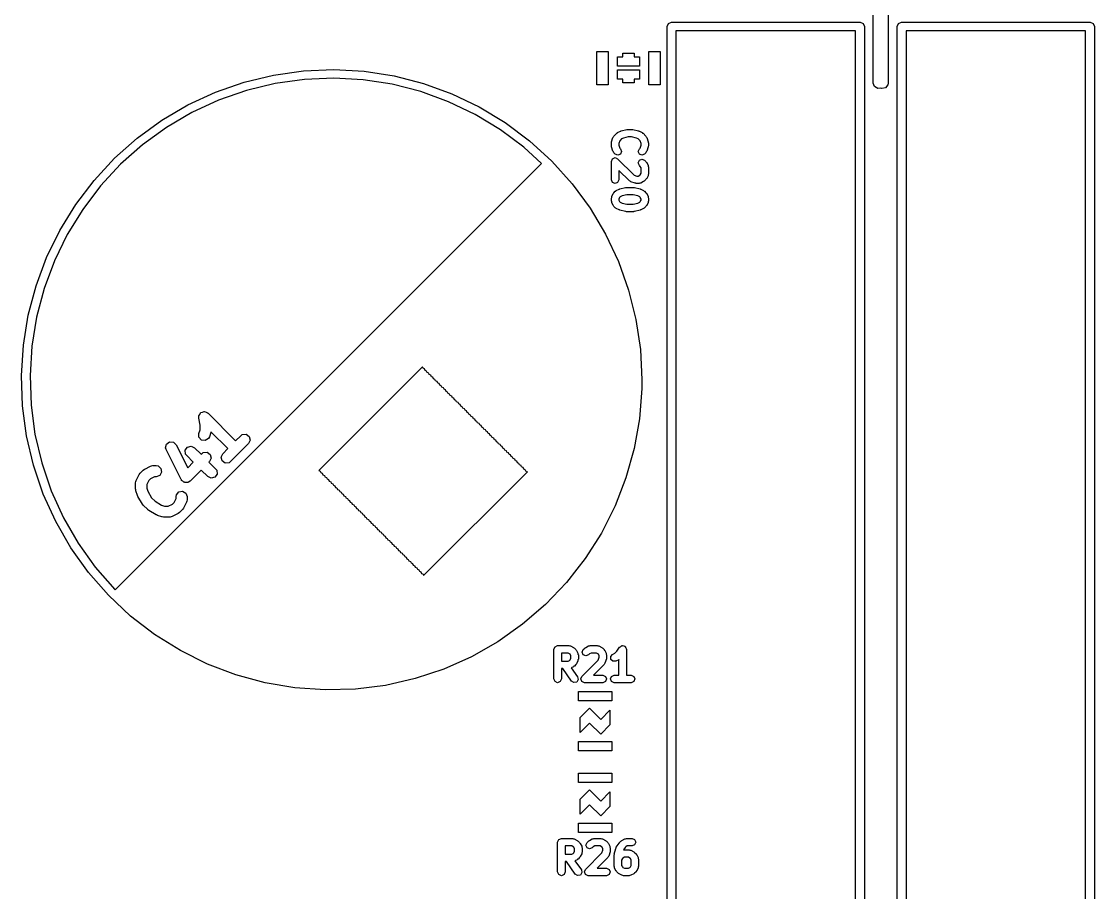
# Model space of a CAD drawing. Extents: x 99.7 to 144.3, y -109.9 to -50.
# Drawn here: x 110.42 to 124.88, y -82.81 to -71.07 of the extents above; entities that cross this region are included whole.
import ezdxf

# ---------------------------------------------------------------- set-up
doc = ezdxf.new("R2010")
doc.units = 0
doc.layers.add('BLACK', color=7, linetype='CONTINUOUS')

msp = doc.modelspace()

# ---------------------------------------------------------------- linework, layer by layer
at = {"layer": 'BLACK', "linetype": 'CONTINUOUS'}
for p, q in [((121.899, -71.902), (121.899, -70.961)), ((122.101, -70.961), (122.101, -71.902)), ((119.12, -71.14), (119.138, -71.0976)), ((119.12, -91.46), (119.12, -71.14)), ((119.138, -71.0976), (119.18, -71.08)), ((119.18, -71.08), (121.72, -71.08)), ((121.72, -71.08), (121.762, -71.0976)), ((121.762, -71.0976), (121.78, -71.14)), ((121.78, -71.14), (121.78, -91.46)), ((122.22, -71.14), (122.238, -71.0976)), ((122.22, -91.46), (122.22, -71.14)), ((122.238, -71.0976), (122.28, -71.08)), ((122.28, -71.08), (124.82, -71.08)), ((124.82, -71.08), (124.862, -71.0976)), ((124.862, -71.0976), (124.88, -71.14)), ((124.88, -71.14), (124.88, -91.46)), ((119.24, -71.2), (119.24, -91.4)), ((121.66, -71.2), (119.24, -71.2)), ((121.66, -91.4), (121.66, -71.2)), ((122.34, -71.2), (122.34, -91.4)), ((124.76, -71.2), (122.34, -71.2)), ((124.76, -91.4), (124.76, -71.2)), ((118.175, -71.925), (118.175, -71.475)), ((118.175, -71.475), (118.325, -71.475)), ((118.325, -71.475), (118.325, -71.925)), ((118.45, -71.675), (118.45, -71.55)), ((118.45, -71.55), (118.525, -71.55)), ((118.525, -71.55), (118.525, -71.5)), ((118.525, -71.5), (118.675, -71.5)), ((118.675, -71.5), (118.675, -71.55)), ((118.675, -71.55), (118.75, -71.55)), ((118.75, -71.55), (118.75, -71.675)), ((118.875, -71.925), (118.875, -71.475)), ((118.875, -71.475), (119.025, -71.475)), ((119.025, -71.475), (119.025, -71.925)), ((114.221, -71.7372), (114.629, -71.7201)), ((114.629, -71.7201), (115.037, -71.7429)), ((118.75, -71.675), (118.45, -71.675)), ((113.42, -71.8901), (113.817, -71.794)), ((113.817, -71.794), (114.221, -71.7372)), ((114.232, -71.8518), (113.838, -71.9071)), ((114.628, -71.8352), (114.232, -71.8518)), ((115.025, -71.8574), (114.628, -71.8352)), ((115.417, -71.9181), (115.025, -71.8574)), ((115.037, -71.7429), (115.441, -71.8054)), ((115.441, -71.8054), (115.836, -71.9069)), ((118.45, -71.85), (118.45, -71.725)), ((118.45, -71.725), (118.75, -71.725)), ((118.525, -71.85), (118.45, -71.85)), ((118.525, -71.9), (118.525, -71.85)), ((118.75, -71.85), (118.675, -71.85)), ((118.675, -71.85), (118.675, -71.9)), ((118.75, -71.725), (118.75, -71.85)), ((113.034, -72.0244), (113.42, -71.8901)), ((113.452, -72.0005), (113.077, -72.1311)), ((113.838, -71.9071), (113.452, -72.0005)), ((115.802, -72.0169), (115.417, -71.9181)), ((115.836, -71.9069), (116.22, -72.0466)), ((118.325, -71.925), (118.175, -71.925)), ((118.675, -71.9), (118.525, -71.9)), ((119.025, -71.925), (118.875, -71.925)), ((121.917, -71.9502), (121.899, -71.902)), ((121.961, -71.9759), (121.917, -71.9502)), ((122.001, -71.9688), (121.961, -71.9759)), ((122.013, -71.9759), (122.001, -71.9688)), ((122.064, -71.967), (122.013, -71.9759)), ((122.096, -71.9277), (122.064, -71.967)), ((122.101, -71.902), (122.096, -71.9277)), ((112.663, -72.1957), (113.034, -72.0244)), ((113.077, -72.1311), (112.717, -72.2977)), ((116.175, -72.1527), (115.802, -72.0169)), ((116.533, -72.3243), (116.175, -72.1527)), ((116.22, -72.0466), (116.588, -72.2231)), ((112.311, -72.4023), (112.663, -72.1957)), ((112.717, -72.2977), (112.374, -72.4986)), ((116.588, -72.2231), (116.937, -72.4346)), ((111.981, -72.6424), (112.311, -72.4023)), ((116.873, -72.53), (116.533, -72.3243)), ((116.937, -72.4346), (117.264, -72.6793)), ((112.374, -72.4986), (112.053, -72.7321)), ((117.191, -72.7679), (116.873, -72.53)), ((118.403, -72.617), (118.441, -72.5789)), ((118.441, -72.5789), (118.448, -72.5758)), ((118.448, -72.5758), (118.454, -72.5696)), ((118.454, -72.5696), (118.492, -72.5505)), ((118.492, -72.5505), (118.498, -72.5501)), ((118.498, -72.5501), (118.502, -72.5467)), ((118.502, -72.5467), (118.578, -72.5277)), ((118.578, -72.5277), (118.585, -72.5286)), ((118.585, -72.5286), (118.59, -72.5262)), ((118.59, -72.5262), (118.648, -72.5262)), ((118.648, -72.5262), (118.653, -72.5286)), ((118.653, -72.5286), (118.66, -72.5277)), ((118.66, -72.5277), (118.736, -72.5467)), ((118.736, -72.5467), (118.741, -72.5501)), ((118.741, -72.5501), (118.746, -72.5505)), ((118.746, -72.5505), (118.784, -72.5696)), ((118.784, -72.5696), (118.79, -72.5758)), ((118.79, -72.5758), (118.797, -72.5789)), ((118.797, -72.5789), (118.835, -72.617)), ((111.675, -72.9135), (111.981, -72.6424)), ((112.053, -72.7321), (111.756, -72.9957)), ((117.264, -72.6793), (117.566, -72.9546)), ((118.369, -72.7095), (118.372, -72.7019)), ((118.369, -72.7476), (118.369, -72.7095)), ((118.372, -72.6937), (118.391, -72.6366)), ((118.372, -72.7019), (118.372, -72.6937)), ((118.391, -72.6366), (118.398, -72.6278)), ((118.398, -72.6278), (118.403, -72.617)), ((118.482, -72.6794), (118.469, -72.7176)), ((118.469, -72.7176), (118.469, -72.7395)), ((118.506, -72.6554), (118.482, -72.6794)), ((118.532, -72.6424), (118.506, -72.6554)), ((118.597, -72.6262), (118.532, -72.6424)), ((118.641, -72.6262), (118.597, -72.6262)), ((118.706, -72.6424), (118.641, -72.6262)), ((118.732, -72.6554), (118.706, -72.6424)), ((118.756, -72.6794), (118.732, -72.6554)), ((118.769, -72.7176), (118.756, -72.6794)), ((118.769, -72.7395), (118.769, -72.7176)), ((118.835, -72.617), (118.84, -72.6278)), ((118.84, -72.6278), (118.847, -72.6366)), ((118.847, -72.6366), (118.866, -72.6937)), ((118.866, -72.6937), (118.866, -72.7019)), ((118.866, -72.7019), (118.869, -72.7095)), ((118.869, -72.7095), (118.869, -72.7476)), ((117.429, -72.9857), (117.191, -72.7679)), ((118.372, -72.7552), (118.369, -72.7476)), ((118.372, -72.7634), (118.372, -72.7552)), ((118.391, -72.8206), (118.372, -72.7634)), ((118.398, -72.8294), (118.391, -72.8206)), ((118.403, -72.8401), (118.398, -72.8294)), ((118.422, -72.8592), (118.403, -72.8401)), ((118.457, -72.8738), (118.422, -72.8592)), ((118.492, -72.8592), (118.457, -72.8738)), ((118.469, -72.7395), (118.482, -72.7778)), ((118.482, -72.7778), (118.492, -72.7885)), ((118.492, -72.7885), (118.507, -72.8238)), ((118.507, -72.8238), (118.492, -72.8592)), ((118.731, -72.8238), (118.746, -72.7885)), ((118.746, -72.8592), (118.731, -72.8238)), ((118.746, -72.7885), (118.756, -72.7778)), ((118.781, -72.8738), (118.746, -72.8592)), ((118.756, -72.7778), (118.769, -72.7395)), ((118.816, -72.8592), (118.781, -72.8738)), ((118.835, -72.8401), (118.816, -72.8592)), ((118.84, -72.8294), (118.835, -72.8401)), ((118.847, -72.8206), (118.84, -72.8294)), ((118.866, -72.7634), (118.847, -72.8206)), ((118.869, -72.7476), (118.866, -72.7552)), ((118.866, -72.7552), (118.866, -72.7634)), ((111.398, -73.2131), (111.675, -72.9135)), ((111.756, -72.9957), (111.486, -73.2871)), ((111.684, -78.7312), (117.429, -72.9857)), ((117.566, -72.9546), (117.839, -73.2581)), ((118.369, -72.9571), (118.384, -72.9218)), ((118.369, -73.2048), (118.369, -72.9571)), ((118.384, -72.9218), (118.419, -72.9071)), ((118.419, -72.9071), (118.454, -72.9218)), ((118.454, -72.9218), (118.675, -73.142)), ((118.731, -72.9762), (118.746, -72.9408)), ((118.746, -73.0115), (118.731, -72.9762)), ((118.746, -72.9408), (118.781, -72.9262)), ((118.759, -73.0249), (118.746, -73.0115)), ((118.781, -72.9262), (118.816, -72.9408)), ((118.816, -72.9408), (118.835, -72.9599)), ((118.835, -72.9599), (118.839, -72.9675)), ((118.839, -72.9675), (118.845, -72.9729)), ((118.845, -72.9729), (118.864, -73.011)), ((118.864, -73.011), (118.865, -73.0226)), ((118.865, -73.0226), (118.869, -73.0333)), ((118.612, -73.2211), (118.469, -73.0779)), ((118.469, -73.0779), (118.469, -73.2048)), ((118.675, -73.142), (118.713, -73.1548)), ((118.713, -73.1548), (118.731, -73.1548)), ((118.731, -73.1548), (118.751, -73.1446)), ((118.751, -73.1446), (118.759, -73.1371)), ((118.769, -73.0451), (118.759, -73.0249)), ((118.759, -73.1371), (118.769, -73.1168)), ((118.769, -73.1168), (118.769, -73.0451)), ((118.864, -73.1509), (118.845, -73.189)), ((118.865, -73.1393), (118.864, -73.1509)), ((118.869, -73.1286), (118.865, -73.1393)), ((118.869, -73.0333), (118.869, -73.1286)), ((111.151, -73.5384), (111.398, -73.2131)), ((111.486, -73.2871), (111.246, -73.6035)), ((117.839, -73.2581), (118.082, -73.5868)), ((118.384, -73.2401), (118.369, -73.2048)), ((118.419, -73.2548), (118.384, -73.2401)), ((118.454, -73.2401), (118.419, -73.2548)), ((118.469, -73.2048), (118.454, -73.2401)), ((118.483, -73.3277), (118.559, -73.3086)), ((118.559, -73.3086), (118.566, -73.3096)), ((118.566, -73.3096), (118.571, -73.3071)), ((118.571, -73.3071), (118.667, -73.3071)), ((118.623, -73.2255), (118.612, -73.2211)), ((118.632, -73.2331), (118.623, -73.2255)), ((118.689, -73.2522), (118.632, -73.2331)), ((118.667, -73.3071), (118.673, -73.3096)), ((118.673, -73.3096), (118.679, -73.3086)), ((118.679, -73.3086), (118.755, -73.3277)), ((118.697, -73.2516), (118.689, -73.2522)), ((118.705, -73.2548), (118.697, -73.2516)), ((118.743, -73.2548), (118.705, -73.2548)), ((118.754, -73.2503), (118.743, -73.2548)), ((118.765, -73.2495), (118.754, -73.2503)), ((118.803, -73.2304), (118.765, -73.2495)), ((118.809, -73.2242), (118.803, -73.2304)), ((118.816, -73.2211), (118.809, -73.2242)), ((118.835, -73.202), (118.816, -73.2211)), ((118.839, -73.1944), (118.835, -73.202)), ((118.845, -73.189), (118.839, -73.1944)), ((118.369, -73.4524), (118.374, -73.4416)), ((118.369, -73.4905), (118.369, -73.4524)), ((118.374, -73.43), (118.393, -73.3919)), ((118.374, -73.4416), (118.374, -73.43)), ((118.393, -73.3919), (118.4, -73.3865)), ((118.4, -73.3865), (118.403, -73.3789)), ((118.403, -73.3789), (118.422, -73.3599)), ((118.422, -73.3599), (118.429, -73.3567)), ((118.429, -73.3567), (118.435, -73.3505)), ((118.435, -73.3505), (118.473, -73.3315)), ((118.479, -73.4439), (118.469, -73.4642)), ((118.473, -73.3315), (118.479, -73.3311)), ((118.479, -73.3311), (118.483, -73.3277)), ((118.487, -73.4363), (118.479, -73.4439)), ((118.513, -73.4234), (118.487, -73.4363)), ((118.578, -73.4071), (118.513, -73.4234)), ((118.661, -73.4071), (118.578, -73.4071)), ((118.725, -73.4234), (118.661, -73.4071)), ((118.751, -73.4363), (118.725, -73.4234)), ((118.759, -73.4439), (118.751, -73.4363)), ((118.755, -73.3277), (118.76, -73.3311)), ((118.769, -73.4642), (118.759, -73.4439)), ((118.76, -73.3311), (118.765, -73.3315)), ((118.765, -73.3315), (118.803, -73.3505)), ((118.803, -73.3505), (118.809, -73.3567)), ((118.809, -73.3567), (118.816, -73.3599)), ((118.816, -73.3599), (118.835, -73.3789)), ((118.835, -73.3789), (118.839, -73.3865)), ((118.839, -73.3865), (118.845, -73.3919)), ((118.845, -73.3919), (118.864, -73.43)), ((118.864, -73.43), (118.865, -73.4416)), ((118.865, -73.4416), (118.869, -73.4524)), ((118.869, -73.4524), (118.869, -73.4905)), ((110.937, -73.8863), (111.151, -73.5384)), ((118.082, -73.5868), (118.291, -73.9376)), ((118.374, -73.5012), (118.369, -73.4905)), ((118.374, -73.5128), (118.374, -73.5012)), ((118.393, -73.5509), (118.374, -73.5128)), ((118.4, -73.5563), (118.393, -73.5509)), ((118.403, -73.5639), (118.4, -73.5563)), ((118.422, -73.583), (118.403, -73.5639)), ((118.429, -73.5861), (118.422, -73.583)), ((118.435, -73.5923), (118.429, -73.5861)), ((118.473, -73.6114), (118.435, -73.5923)), ((118.469, -73.4642), (118.469, -73.4787)), ((118.469, -73.4787), (118.479, -73.499)), ((118.479, -73.499), (118.487, -73.5065)), ((118.487, -73.5065), (118.513, -73.5195)), ((118.513, -73.5195), (118.578, -73.5357)), ((118.578, -73.5357), (118.661, -73.5357)), ((118.661, -73.5357), (118.725, -73.5195)), ((118.725, -73.5195), (118.751, -73.5065)), ((118.751, -73.5065), (118.759, -73.499)), ((118.759, -73.499), (118.769, -73.4787)), ((118.803, -73.5923), (118.765, -73.6114)), ((118.769, -73.4787), (118.769, -73.4642)), ((118.809, -73.5861), (118.803, -73.5923)), ((118.816, -73.583), (118.809, -73.5861)), ((118.835, -73.5639), (118.816, -73.583)), ((118.839, -73.5563), (118.835, -73.5639)), ((118.845, -73.5509), (118.839, -73.5563)), ((118.864, -73.5128), (118.845, -73.5509)), ((118.865, -73.5012), (118.864, -73.5128)), ((118.869, -73.4905), (118.865, -73.5012)), ((111.246, -73.6035), (111.038, -73.9417)), ((118.479, -73.6118), (118.473, -73.6114)), ((118.483, -73.6152), (118.479, -73.6118)), ((118.559, -73.6342), (118.483, -73.6152)), ((118.566, -73.6333), (118.559, -73.6342)), ((118.571, -73.6357), (118.566, -73.6333)), ((118.667, -73.6357), (118.571, -73.6357)), ((118.673, -73.6333), (118.667, -73.6357)), ((118.679, -73.6342), (118.673, -73.6333)), ((118.755, -73.6152), (118.679, -73.6342)), ((118.76, -73.6118), (118.755, -73.6152)), ((118.765, -73.6114), (118.76, -73.6118)), ((110.758, -74.2533), (110.937, -73.8863)), ((111.038, -73.9417), (110.864, -74.2987)), ((118.291, -73.9376), (118.465, -74.3071)), ((110.616, -74.6361), (110.758, -74.2533)), ((110.864, -74.2987), (110.725, -74.6709)), ((118.465, -74.3071), (118.602, -74.6918)), ((110.511, -75.0309), (110.616, -74.6361)), ((110.725, -74.6709), (110.624, -75.0549)), ((118.602, -74.6918), (118.7, -75.0881)), ((110.446, -75.4341), (110.511, -75.0309)), ((110.624, -75.0549), (110.56, -75.4469)), ((118.7, -75.0881), (118.76, -75.4921)), ((110.42, -75.8416), (110.446, -75.4341)), ((110.56, -75.4469), (110.536, -75.8432)), ((118.76, -75.4921), (118.78, -75.9)), ((115.822, -75.7247), (114.425, -77.1218)), ((115.823, -75.7251), (115.822, -75.7247)), ((115.831, -75.7451), (115.823, -75.7251)), ((115.851, -75.7534), (115.831, -75.7451)), ((115.859, -75.7734), (115.851, -75.7534)), ((110.42, -75.8432), (110.42, -75.8416)), ((110.435, -76.2498), (110.42, -75.8432)), ((110.536, -75.8432), (110.549, -76.2401)), ((115.879, -75.7817), (115.859, -75.7734)), ((115.888, -75.8017), (115.879, -75.7817)), ((115.908, -75.81), (115.888, -75.8017)), ((115.916, -75.83), (115.908, -75.81)), ((115.936, -75.8383), (115.916, -75.83)), ((115.944, -75.8583), (115.936, -75.8383)), ((115.964, -75.8666), (115.944, -75.8583)), ((115.972, -75.8866), (115.964, -75.8666)), ((115.992, -75.8948), (115.972, -75.8866)), ((116.001, -75.9148), (115.992, -75.8948)), ((116.021, -75.9231), (116.001, -75.9148)), ((118.78, -75.9), (118.778, -76.0167)), ((116.029, -75.9431), (116.021, -75.9231)), ((116.049, -75.9514), (116.029, -75.9431)), ((116.057, -75.9714), (116.049, -75.9514)), ((116.077, -75.9797), (116.057, -75.9714)), ((116.086, -75.9997), (116.077, -75.9797)), ((116.106, -76.008), (116.086, -75.9997)), ((116.114, -76.028), (116.106, -76.008)), ((116.134, -76.0363), (116.114, -76.028)), ((116.142, -76.0563), (116.134, -76.0363)), ((116.162, -76.0646), (116.142, -76.0563)), ((118.778, -76.0167), (118.747, -76.4239)), ((116.17, -76.0846), (116.162, -76.0646)), ((116.19, -76.0928), (116.17, -76.0846)), ((116.199, -76.1128), (116.19, -76.0928)), ((116.219, -76.1211), (116.199, -76.1128)), ((116.227, -76.1411), (116.219, -76.1211)), ((116.247, -76.1494), (116.227, -76.1411)), ((116.255, -76.1694), (116.247, -76.1494)), ((116.275, -76.1777), (116.255, -76.1694)), ((116.284, -76.1977), (116.275, -76.1777)), ((116.304, -76.206), (116.284, -76.1977)), ((110.489, -76.6546), (110.435, -76.2498)), ((110.549, -76.2401), (110.602, -76.6338)), ((112.822, -76.3663), (112.832, -76.3472)), ((112.832, -76.3472), (112.836, -76.3456)), ((112.836, -76.3456), (112.839, -76.3421)), ((112.839, -76.3421), (112.86, -76.3364)), ((112.86, -76.3364), (112.88, -76.3285)), ((112.88, -76.3285), (112.884, -76.3299)), ((112.884, -76.3299), (112.888, -76.3288)), ((112.888, -76.3288), (112.908, -76.338)), ((112.908, -76.338), (112.929, -76.345)), ((112.929, -76.345), (112.931, -76.3486)), ((112.931, -76.3486), (112.935, -76.3505)), ((116.312, -76.226), (116.304, -76.206)), ((116.332, -76.2343), (116.312, -76.226)), ((116.34, -76.2543), (116.332, -76.2343)), ((116.36, -76.2625), (116.34, -76.2543)), ((116.368, -76.2825), (116.36, -76.2625)), ((116.388, -76.2908), (116.368, -76.2825)), ((116.397, -76.3108), (116.388, -76.2908)), ((116.417, -76.3191), (116.397, -76.3108)), ((116.425, -76.3391), (116.417, -76.3191)), ((116.445, -76.3474), (116.425, -76.3391)), ((116.453, -76.3674), (116.445, -76.3474)), ((112.808, -76.3922), (112.81, -76.3884)), ((112.808, -76.4182), (112.808, -76.3922)), ((112.827, -76.5119), (112.808, -76.4182)), ((112.809, -76.3841), (112.822, -76.3663)), ((112.81, -76.3884), (112.809, -76.3841)), ((112.935, -76.3505), (113.306, -76.7217)), ((116.473, -76.3757), (116.453, -76.3674)), ((116.482, -76.3957), (116.473, -76.3757)), ((116.502, -76.404), (116.482, -76.3957)), ((116.51, -76.424), (116.502, -76.404)), ((116.53, -76.4323), (116.51, -76.424)), ((116.538, -76.4523), (116.53, -76.4323)), ((116.558, -76.4605), (116.538, -76.4523)), ((116.566, -76.4805), (116.558, -76.4605)), ((116.586, -76.4888), (116.566, -76.4805)), ((116.595, -76.5088), (116.586, -76.4888)), ((118.747, -76.4239), (118.676, -76.8261)), ((110.602, -76.6338), (110.693, -77.0204)), ((112.811, -76.6222), (112.827, -76.5732)), ((112.812, -76.6735), (112.811, -76.6222)), ((112.827, -76.5732), (112.827, -76.5119)), ((112.973, -76.609), (112.953, -76.6697)), ((112.974, -76.6019), (112.973, -76.6074)), ((112.973, -76.6074), (112.973, -76.609)), ((113.2, -76.8278), (112.974, -76.6019)), ((113.396, -76.6386), (113.447, -76.6341)), ((113.447, -76.6341), (113.489, -76.6635)), ((116.615, -76.5171), (116.595, -76.5088)), ((116.623, -76.5371), (116.615, -76.5171)), ((116.643, -76.5454), (116.623, -76.5371)), ((116.651, -76.5654), (116.643, -76.5454)), ((116.671, -76.5737), (116.651, -76.5654)), ((116.68, -76.5937), (116.671, -76.5737)), ((116.7, -76.602), (116.68, -76.5937)), ((116.708, -76.622), (116.7, -76.602)), ((116.728, -76.6302), (116.708, -76.622)), ((116.736, -76.6502), (116.728, -76.6302)), ((110.582, -77.0522), (110.489, -76.6546)), ((112.363, -76.8161), (112.375, -76.7662)), ((112.375, -76.7662), (112.416, -76.7357)), ((112.416, -76.7357), (112.467, -76.7388)), ((112.467, -76.7388), (112.504, -76.774)), ((112.504, -76.774), (112.66, -77.085)), ((112.846, -76.7119), (112.812, -76.6735)), ((112.897, -76.7194), (112.846, -76.7119)), ((112.941, -76.6926), (112.897, -76.7194)), ((112.953, -76.6697), (112.941, -76.6926)), ((113.48, -76.7596), (113.238, -77.002)), ((113.306, -76.7217), (113.374, -76.6535)), ((113.374, -76.6535), (113.396, -76.6386)), ((113.502, -76.7131), (113.48, -76.7596)), ((113.489, -76.6635), (113.502, -76.7131)), ((116.756, -76.6585), (116.736, -76.6502)), ((116.764, -76.6785), (116.756, -76.6585)), ((116.784, -76.6868), (116.764, -76.6785)), ((116.793, -76.7068), (116.784, -76.6868)), ((116.813, -76.7151), (116.793, -76.7068)), ((116.821, -76.7351), (116.813, -76.7151)), ((116.841, -76.7434), (116.821, -76.7351)), ((116.849, -76.7634), (116.841, -76.7434)), ((116.869, -76.7717), (116.849, -76.7634)), ((116.878, -76.7917), (116.869, -76.7717)), ((112.37, -76.8411), (112.363, -76.8161)), ((112.572, -77.2452), (112.37, -76.8411)), ((112.628, -76.8488), (112.657, -76.8067)), ((112.632, -76.8999), (112.628, -76.8488)), ((112.647, -76.9212), (112.632, -76.8999)), ((112.735, -77.0096), (112.647, -76.9212)), ((112.657, -76.8067), (112.707, -76.7935)), ((112.707, -76.7935), (112.753, -76.8151)), ((112.753, -76.8151), (112.841, -76.9035)), ((112.841, -76.9035), (112.849, -76.896)), ((112.849, -76.896), (112.87, -76.881)), ((112.87, -76.881), (112.921, -76.8765)), ((112.921, -76.8765), (112.963, -76.906)), ((112.963, -76.906), (112.977, -76.9555)), ((113.11, -76.9424), (113.132, -76.896)), ((113.132, -76.896), (113.2, -76.8278)), ((116.898, -76.7999), (116.878, -76.7917)), ((116.906, -76.8199), (116.898, -76.7999)), ((116.926, -76.8282), (116.906, -76.8199)), ((116.934, -76.8482), (116.926, -76.8282)), ((116.954, -76.8565), (116.934, -76.8482)), ((116.962, -76.8765), (116.954, -76.8565)), ((116.982, -76.8848), (116.962, -76.8765)), ((116.991, -76.9048), (116.982, -76.8848)), ((117.011, -76.9131), (116.991, -76.9048)), ((117.019, -76.9331), (117.011, -76.9131)), ((118.676, -76.8261), (118.566, -77.2194)), ((110.714, -77.4388), (110.582, -77.0522)), ((110.693, -77.0204), (110.821, -77.3964)), ((112.081, -77.1041), (112.161, -77.0637)), ((112.161, -77.0637), (112.186, -77.0563)), ((112.186, -77.0563), (112.191, -77.0573)), ((112.191, -77.0573), (112.195, -77.0558)), ((112.195, -77.0558), (112.235, -77.0558)), ((112.235, -77.0558), (112.261, -77.0603)), ((112.261, -77.0603), (112.3, -77.0933)), ((112.66, -77.085), (112.735, -77.0096)), ((112.955, -77.002), (112.947, -77.0096)), ((112.947, -77.0096), (113.036, -77.098)), ((112.977, -76.9555), (112.955, -77.002)), ((113.123, -76.992), (113.11, -76.9424)), ((113.165, -77.0214), (113.123, -76.992)), ((113.217, -77.017), (113.165, -77.0214)), ((113.238, -77.002), (113.217, -77.017)), ((117.039, -76.9414), (117.019, -76.9331)), ((117.047, -76.9614), (117.039, -76.9414)), ((117.067, -76.9697), (117.047, -76.9614)), ((117.076, -76.9897), (117.067, -76.9697)), ((117.096, -76.9979), (117.076, -76.9897)), ((117.104, -77.0179), (117.096, -76.9979)), ((117.124, -77.0262), (117.104, -77.0179)), ((117.132, -77.0462), (117.124, -77.0262)), ((117.152, -77.0545), (117.132, -77.0462)), ((117.16, -77.0745), (117.152, -77.0545)), ((111.966, -77.2589), (112.007, -77.1781)), ((112.007, -77.1781), (112.02, -77.1601)), ((112.02, -77.1601), (112.021, -77.1586)), ((112.021, -77.1586), (112.061, -77.1182)), ((112.061, -77.1182), (112.079, -77.1053)), ((112.079, -77.1053), (112.081, -77.1041)), ((112.213, -77.2058), (112.159, -77.2329)), ((112.235, -77.2058), (112.213, -77.2058)), ((112.284, -77.1883), (112.235, -77.2058)), ((112.309, -77.1438), (112.284, -77.1883)), ((112.3, -77.0933), (112.309, -77.1438)), ((112.841, -77.1157), (112.692, -77.2647)), ((112.93, -77.204), (112.841, -77.1157)), ((112.976, -77.2257), (112.93, -77.204)), ((113.026, -77.2125), (112.976, -77.2257)), ((113.055, -77.1704), (113.026, -77.2125)), ((113.036, -77.098), (113.051, -77.1193)), ((113.051, -77.1193), (113.055, -77.1704)), ((114.425, -77.1218), (114.425, -77.1228)), ((114.425, -77.1228), (114.445, -77.1311)), ((114.445, -77.1311), (114.453, -77.1511)), ((114.453, -77.1511), (114.473, -77.1594)), ((114.473, -77.1594), (114.482, -77.1794)), ((114.482, -77.1794), (114.502, -77.1876)), ((114.502, -77.1876), (114.51, -77.2076)), ((114.51, -77.2076), (114.53, -77.2159)), ((114.53, -77.2159), (114.538, -77.2359)), ((115.839, -78.537), (117.237, -77.1394)), ((117.18, -77.0828), (117.16, -77.0745)), ((117.189, -77.1028), (117.18, -77.0828)), ((117.209, -77.1111), (117.189, -77.1028)), ((117.217, -77.1311), (117.209, -77.1111)), ((117.237, -77.1394), (117.217, -77.1311)), ((117.237, -77.1394), (117.237, -77.1394)), ((111.958, -77.2924), (111.963, -77.2668)), ((111.958, -77.3732), (111.958, -77.2924)), ((111.963, -77.2668), (111.966, -77.2633)), ((111.966, -77.2633), (111.966, -77.2589)), ((112.135, -77.2561), (112.108, -77.3101)), ((112.108, -77.3101), (112.108, -77.3611)), ((112.159, -77.2329), (112.135, -77.2561)), ((112.576, -77.2491), (112.572, -77.2452)), ((112.578, -77.2546), (112.576, -77.2491)), ((112.595, -77.2664), (112.578, -77.2546)), ((112.61, -77.2804), (112.595, -77.2664)), ((112.615, -77.2808), (112.61, -77.2804)), ((112.62, -77.2841), (112.615, -77.2808)), ((112.64, -77.2823), (112.62, -77.2841)), ((112.661, -77.2835), (112.64, -77.2823)), ((112.665, -77.2801), (112.661, -77.2835)), ((112.671, -77.2796), (112.665, -77.2801)), ((112.692, -77.2647), (112.671, -77.2796)), ((114.538, -77.2359), (114.558, -77.2442)), ((114.558, -77.2442), (114.567, -77.2642)), ((114.567, -77.2642), (114.587, -77.2725)), ((114.587, -77.2725), (114.595, -77.2925)), ((114.595, -77.2925), (114.615, -77.3008)), ((114.615, -77.3008), (114.623, -77.3208)), ((114.623, -77.3208), (114.643, -77.3291)), ((114.643, -77.3291), (114.651, -77.3491)), ((114.651, -77.3491), (114.671, -77.3573)), ((114.671, -77.3573), (114.68, -77.3773)), ((118.566, -77.2194), (118.419, -77.6002)), ((110.882, -77.8107), (110.714, -77.4388)), ((110.821, -77.3964), (110.985, -77.7581)), ((111.959, -77.3748), (111.958, -77.3732)), ((111.962, -77.397), (111.959, -77.3748)), ((111.982, -77.4576), (111.962, -77.397)), ((111.985, -77.4604), (111.982, -77.4576)), ((111.989, -77.4724), (111.985, -77.4604)), ((112.05, -77.5735), (111.989, -77.4724)), ((112.108, -77.3611), (112.122, -77.4023)), ((112.122, -77.4023), (112.174, -77.4884)), ((112.174, -77.4884), (112.221, -77.5359)), ((112.477, -77.5511), (112.504, -77.497)), ((112.504, -77.4743), (112.508, -77.4486)), ((112.504, -77.497), (112.504, -77.4743)), ((112.508, -77.4486), (112.541, -77.4093)), ((112.541, -77.4093), (112.592, -77.4004)), ((112.592, -77.4004), (112.636, -77.4261)), ((112.636, -77.4261), (112.654, -77.4743)), ((112.654, -77.4743), (112.654, -77.5147)), ((114.68, -77.3773), (114.7, -77.3856)), ((114.7, -77.3856), (114.708, -77.4056)), ((114.708, -77.4056), (114.728, -77.4139)), ((114.728, -77.4139), (114.736, -77.4339)), ((114.736, -77.4339), (114.756, -77.4422)), ((114.756, -77.4422), (114.765, -77.4622)), ((114.765, -77.4622), (114.785, -77.4705)), ((114.785, -77.4705), (114.793, -77.4905)), ((114.793, -77.4905), (114.813, -77.4988)), ((114.813, -77.4988), (114.821, -77.5188)), ((112.052, -77.5756), (112.05, -77.5735)), ((112.061, -77.5879), (112.052, -77.5756)), ((112.122, -77.6485), (112.061, -77.5879)), ((112.125, -77.65), (112.122, -77.6485)), ((112.136, -77.6598), (112.125, -77.65)), ((112.221, -77.5359), (112.307, -77.5875)), ((112.307, -77.5875), (112.349, -77.6013)), ((112.349, -77.6013), (112.399, -77.6013)), ((112.399, -77.6013), (112.454, -77.5742)), ((112.454, -77.5742), (112.477, -77.5511)), ((112.591, -77.6485), (112.551, -77.6889)), ((112.592, -77.647), (112.591, -77.6485)), ((112.605, -77.629), (112.592, -77.647)), ((112.646, -77.5482), (112.605, -77.629)), ((112.649, -77.5403), (112.646, -77.5438)), ((112.646, -77.5438), (112.646, -77.5482)), ((112.654, -77.5147), (112.649, -77.5403)), ((114.821, -77.5188), (114.841, -77.5271)), ((114.841, -77.5271), (114.849, -77.5471)), ((114.849, -77.5471), (114.869, -77.5553)), ((114.869, -77.5553), (114.878, -77.5753)), ((114.878, -77.5753), (114.898, -77.5836)), ((114.898, -77.5836), (114.906, -77.6036)), ((114.906, -77.6036), (114.926, -77.6119)), ((114.926, -77.6119), (114.934, -77.6319)), ((114.934, -77.6319), (114.954, -77.6402)), ((114.954, -77.6402), (114.963, -77.6602)), ((118.419, -77.6002), (118.234, -77.9647)), ((110.985, -77.7581), (111.183, -78.102)), ((112.237, -77.7204), (112.136, -77.6598)), ((112.241, -77.7211), (112.237, -77.7204)), ((112.252, -77.7272), (112.241, -77.7211)), ((112.313, -77.7474), (112.252, -77.7272)), ((112.314, -77.7474), (112.313, -77.7474)), ((112.336, -77.7513), (112.314, -77.7474)), ((112.417, -77.7513), (112.336, -77.7513)), ((112.421, -77.7498), (112.417, -77.7513)), ((112.426, -77.7508), (112.421, -77.7498)), ((112.451, -77.7434), (112.426, -77.7508)), ((112.532, -77.703), (112.451, -77.7434)), ((112.533, -77.7018), (112.532, -77.703)), ((112.551, -77.6889), (112.533, -77.7018)), ((114.963, -77.6602), (114.983, -77.6685)), ((114.983, -77.6685), (114.991, -77.6885)), ((114.991, -77.6885), (115.011, -77.6968)), ((115.011, -77.6968), (115.019, -77.7168)), ((115.019, -77.7168), (115.039, -77.725)), ((115.039, -77.725), (115.047, -77.745)), ((115.047, -77.745), (115.067, -77.7533)), ((115.067, -77.7533), (115.076, -77.7733)), ((115.076, -77.7733), (115.096, -77.7816)), ((115.096, -77.7816), (115.104, -77.8016)), ((111.086, -78.1643), (110.882, -77.8107)), ((115.104, -77.8016), (115.124, -77.8099)), ((115.124, -77.8099), (115.132, -77.8299)), ((115.132, -77.8299), (115.152, -77.8382)), ((115.152, -77.8382), (115.161, -77.8582)), ((115.161, -77.8582), (115.181, -77.8665)), ((115.181, -77.8665), (115.189, -77.8865)), ((115.189, -77.8865), (115.209, -77.8947)), ((115.209, -77.8947), (115.217, -77.9147)), ((115.217, -77.9147), (115.237, -77.923)), ((115.237, -77.923), (115.245, -77.943)), ((115.245, -77.943), (115.265, -77.9513)), ((115.265, -77.9513), (115.274, -77.9713)), ((115.274, -77.9713), (115.294, -77.9796)), ((115.294, -77.9796), (115.302, -77.9996)), ((115.302, -77.9996), (115.322, -78.0079)), ((115.322, -78.0079), (115.33, -78.0279)), ((115.33, -78.0279), (115.35, -78.0362)), ((115.35, -78.0362), (115.359, -78.0562)), ((115.359, -78.0562), (115.379, -78.0645)), ((115.379, -78.0645), (115.387, -78.0845)), ((118.234, -77.9647), (118.016, -78.3095)), ((111.324, -78.4964), (111.086, -78.1643)), ((111.183, -78.102), (111.414, -78.4249)), ((115.387, -78.0845), (115.407, -78.0927)), ((115.407, -78.0927), (115.415, -78.1127)), ((115.415, -78.1127), (115.435, -78.121)), ((115.435, -78.121), (115.443, -78.141)), ((115.443, -78.141), (115.463, -78.1493)), ((115.463, -78.1493), (115.472, -78.1693)), ((115.472, -78.1693), (115.492, -78.1776)), ((115.492, -78.1776), (115.5, -78.1976)), ((115.5, -78.1976), (115.52, -78.2059)), ((115.52, -78.2059), (115.528, -78.2259)), ((115.528, -78.2259), (115.548, -78.2342)), ((115.548, -78.2342), (115.557, -78.2542)), ((115.557, -78.2542), (115.577, -78.2624)), ((115.577, -78.2624), (115.585, -78.2824)), ((115.585, -78.2824), (115.605, -78.2907)), ((115.605, -78.2907), (115.613, -78.3107)), ((115.613, -78.3107), (115.633, -78.319)), ((115.633, -78.319), (115.641, -78.339)), ((115.641, -78.339), (115.661, -78.3473)), ((115.661, -78.3473), (115.67, -78.3673)), ((115.67, -78.3673), (115.69, -78.3756)), ((118.016, -78.3095), (117.905, -78.451)), ((111.593, -78.8037), (111.324, -78.4964)), ((111.414, -78.4249), (111.676, -78.7237)), ((115.69, -78.3756), (115.698, -78.3956)), ((115.698, -78.3956), (115.718, -78.4039)), ((115.718, -78.4039), (115.726, -78.4239)), ((115.726, -78.4239), (115.746, -78.4322)), ((115.746, -78.4322), (115.755, -78.4521)), ((115.755, -78.4521), (115.775, -78.4604)), ((115.775, -78.4604), (115.783, -78.4804)), ((115.783, -78.4804), (115.803, -78.4887)), ((115.803, -78.4887), (115.811, -78.5087)), ((115.811, -78.5087), (115.831, -78.517)), ((115.831, -78.517), (115.839, -78.537)), ((117.905, -78.4517), (117.764, -78.6313)), ((117.905, -78.451), (117.905, -78.4512)), ((117.905, -78.4512), (117.905, -78.4517)), ((115.839, -78.537), (115.839, -78.537)), ((117.764, -78.6313), (117.483, -78.927)), ((111.891, -79.0832), (111.593, -78.8037)), ((111.676, -78.7237), (111.684, -78.7312)), ((117.483, -78.927), (117.173, -79.1939)), ((112.214, -79.3324), (111.891, -79.0832)), ((117.173, -79.1939), (116.84, -79.4293)), ((112.561, -79.5488), (112.214, -79.3324)), ((116.84, -79.4293), (116.485, -79.631)), ((117.595, -79.531), (117.61, -79.4956)), ((117.61, -79.4956), (117.645, -79.481)), ((117.645, -79.481), (117.798, -79.481)), ((117.798, -79.481), (117.808, -79.4854)), ((117.808, -79.4854), (117.82, -79.4862)), ((117.82, -79.4862), (117.858, -79.5053)), ((117.858, -79.5053), (117.863, -79.5115)), ((117.863, -79.5115), (117.871, -79.5146)), ((117.871, -79.5146), (117.89, -79.5337)), ((117.991, -79.5337), (118.01, -79.5146)), ((118.01, -79.5146), (118.017, -79.5115)), ((118.017, -79.5115), (118.023, -79.5053)), ((118.023, -79.5053), (118.061, -79.4862)), ((118.061, -79.4862), (118.073, -79.4854)), ((118.073, -79.4854), (118.083, -79.481)), ((118.083, -79.481), (118.179, -79.481)), ((118.179, -79.481), (118.189, -79.4854)), ((118.189, -79.4854), (118.201, -79.4862)), ((118.201, -79.4862), (118.239, -79.5053)), ((118.239, -79.5053), (118.244, -79.5115)), ((118.244, -79.5115), (118.252, -79.5146)), ((118.252, -79.5146), (118.271, -79.5337)), ((118.444, -79.5562), (118.48, -79.5032)), ((118.48, -79.5032), (118.484, -79.5004)), ((118.484, -79.5004), (118.486, -79.4956)), ((118.486, -79.4956), (118.5, -79.49)), ((118.5, -79.49), (118.512, -79.4819)), ((118.512, -79.4819), (118.517, -79.4829)), ((118.517, -79.4829), (118.521, -79.481)), ((118.521, -79.481), (118.535, -79.4865)), ((118.535, -79.4865), (118.549, -79.4894)), ((118.549, -79.4894), (118.552, -79.4936)), ((118.552, -79.4936), (118.557, -79.4956)), ((118.557, -79.4956), (118.562, -79.5091)), ((118.562, -79.5091), (118.57, -79.5211)), ((118.57, -79.5211), (118.569, -79.5262)), ((118.569, -79.5262), (118.571, -79.531)), ((112.927, -79.7304), (112.561, -79.5488)), ((116.485, -79.631), (116.112, -79.7971)), ((117.595, -79.931), (117.595, -79.531)), ((117.695, -79.581), (117.695, -79.6905)), ((117.786, -79.581), (117.695, -79.581)), ((117.806, -79.5911), (117.786, -79.581)), ((117.814, -79.5987), (117.806, -79.5911)), ((117.806, -79.6803), (117.814, -79.6728)), ((117.824, -79.6189), (117.814, -79.5987)), ((117.814, -79.6728), (117.824, -79.6525)), ((117.824, -79.6525), (117.824, -79.6189)), ((117.89, -79.5337), (117.893, -79.5413)), ((117.893, -79.5413), (117.899, -79.5467)), ((117.899, -79.5467), (117.919, -79.5848)), ((117.919, -79.5848), (117.919, -79.5964)), ((117.919, -79.5964), (117.924, -79.6071)), ((117.924, -79.6643), (117.919, -79.675)), ((117.924, -79.6071), (117.924, -79.6643)), ((117.976, -79.569), (117.991, -79.5337)), ((117.991, -79.6044), (117.976, -79.569)), ((118.026, -79.619), (117.991, -79.6044)), ((118.062, -79.6044), (118.026, -79.619)), ((118.075, -79.5911), (118.062, -79.6044)), ((118.095, -79.581), (118.075, -79.5911)), ((118.167, -79.581), (118.095, -79.581)), ((118.187, -79.5911), (118.167, -79.581)), ((118.195, -79.5987), (118.187, -79.5911)), ((118.192, -79.6754), (118.205, -79.6371)), ((118.205, -79.6189), (118.195, -79.5987)), ((118.205, -79.6371), (118.205, -79.6189)), ((118.271, -79.5337), (118.274, -79.5413)), ((118.274, -79.5413), (118.28, -79.5467)), ((118.28, -79.5467), (118.299, -79.5848)), ((118.302, -79.661), (118.283, -79.7182)), ((118.299, -79.5848), (118.3, -79.5964)), ((118.3, -79.5964), (118.305, -79.6071)), ((118.305, -79.6452), (118.302, -79.6528)), ((118.302, -79.6528), (118.302, -79.661)), ((118.305, -79.6071), (118.305, -79.6452)), ((118.36, -79.6294), (118.385, -79.6005)), ((118.362, -79.6676), (118.36, -79.6294)), ((118.391, -79.6927), (118.362, -79.6676)), ((118.385, -79.6005), (118.416, -79.5851)), ((118.416, -79.5851), (118.444, -79.5562)), ((118.468, -79.6709), (118.43, -79.69)), ((118.471, -79.6665), (118.468, -79.6709)), ((118.471, -79.881), (118.471, -79.6665)), ((118.571, -79.531), (118.571, -79.881)), ((113.308, -79.8754), (112.927, -79.7304)), ((116.112, -79.7971), (115.724, -79.926)), ((117.695, -79.6905), (117.786, -79.6905)), ((117.714, -79.7905), (117.695, -79.7905)), ((117.695, -79.7905), (117.695, -79.931)), ((117.833, -79.9596), (117.714, -79.7905)), ((117.786, -79.6905), (117.806, -79.6803)), ((117.858, -79.7661), (117.829, -79.7804)), ((117.829, -79.7804), (117.915, -79.9023)), ((117.863, -79.7599), (117.858, -79.7661)), ((117.871, -79.7568), (117.863, -79.7599)), ((117.89, -79.7377), (117.871, -79.7568)), ((117.893, -79.7301), (117.89, -79.7377)), ((117.899, -79.7247), (117.893, -79.7301)), ((117.919, -79.6866), (117.899, -79.7247)), ((117.919, -79.675), (117.919, -79.6866)), ((117.972, -79.8956), (118.192, -79.6754)), ((118.271, -79.7377), (118.128, -79.881)), ((118.276, -79.727), (118.271, -79.7377)), ((118.283, -79.7182), (118.276, -79.727)), ((118.43, -79.69), (118.391, -79.6927)), ((113.702, -79.9825), (113.308, -79.8754)), ((115.724, -79.926), (115.326, -80.0165)), ((117.61, -79.9663), (117.595, -79.931)), ((117.695, -79.931), (117.681, -79.9663)), ((117.865, -79.9802), (117.833, -79.9596)), ((117.923, -79.9396), (117.902, -79.9719)), ((117.915, -79.9023), (117.923, -79.9396)), ((117.957, -79.931), (117.972, -79.8956)), ((117.972, -79.9663), (117.957, -79.931)), ((118.128, -79.881), (118.255, -79.881)), ((118.255, -79.881), (118.29, -79.8956)), ((118.29, -79.8956), (118.305, -79.931)), ((118.305, -79.931), (118.29, -79.9663)), ((118.357, -79.931), (118.372, -79.8956)), ((118.372, -79.9663), (118.357, -79.931)), ((118.372, -79.8956), (118.407, -79.881)), ((118.407, -79.881), (118.471, -79.881)), ((118.571, -79.881), (118.636, -79.881)), ((118.636, -79.881), (118.671, -79.8956)), ((118.671, -79.8956), (118.686, -79.931)), ((118.686, -79.931), (118.671, -79.9663)), ((114.105, -80.0506), (113.702, -79.9825)), ((114.512, -80.0791), (114.105, -80.0506)), ((114.921, -80.0677), (114.512, -80.0791)), ((115.326, -80.0165), (114.921, -80.0677)), ((117.645, -79.981), (117.61, -79.9663)), ((117.681, -79.9663), (117.645, -79.981)), ((117.902, -79.9719), (117.865, -79.9802)), ((117.925, -80.225), (117.925, -80.1)), ((117.925, -80.1), (118.375, -80.1)), ((118.007, -79.981), (117.972, -79.9663)), ((118.255, -79.981), (118.007, -79.981)), ((118.29, -79.9663), (118.255, -79.981)), ((118.407, -79.981), (118.372, -79.9663)), ((118.375, -80.1), (118.375, -80.225)), ((118.636, -79.981), (118.407, -79.981)), ((118.671, -79.9663), (118.636, -79.981)), ((118.375, -80.225), (117.925, -80.225)), ((117.95, -80.45), (118.075, -80.325)), ((118.075, -80.325), (118.225, -80.475)), ((118.225, -80.475), (118.35, -80.35)), ((118.35, -80.35), (118.35, -80.55)), ((117.95, -80.65), (117.95, -80.45)), ((118.075, -80.525), (117.95, -80.65)), ((118.225, -80.675), (118.075, -80.525)), ((118.35, -80.55), (118.225, -80.675)), ((117.925, -80.9), (117.925, -80.775)), ((117.925, -80.775), (118.375, -80.775)), ((118.375, -80.775), (118.375, -80.9)), ((118.375, -80.9), (117.925, -80.9)), ((117.925, -81.325), (117.925, -81.2)), ((117.925, -81.2), (118.375, -81.2)), ((118.375, -81.2), (118.375, -81.325)), ((118.375, -81.325), (117.925, -81.325)), ((117.95, -81.55), (118.075, -81.425)), ((117.95, -81.75), (117.95, -81.55)), ((118.075, -81.425), (118.225, -81.575)), ((118.225, -81.575), (118.35, -81.45)), ((118.35, -81.45), (118.35, -81.65)), ((118.075, -81.625), (117.95, -81.75)), ((118.225, -81.775), (118.075, -81.625)), ((118.35, -81.65), (118.225, -81.775)), ((117.925, -82), (117.925, -81.875)), ((117.925, -81.875), (118.375, -81.875)), ((118.375, -81.875), (118.375, -82)), ((117.645, -82.131), (117.66, -82.0956)), ((117.645, -82.531), (117.645, -82.131)), ((117.66, -82.0956), (117.695, -82.081)), ((117.695, -82.081), (117.848, -82.081)), ((117.848, -82.081), (117.858, -82.0854)), ((117.858, -82.0854), (117.87, -82.0862)), ((117.87, -82.0862), (117.908, -82.1053)), ((117.908, -82.1053), (117.913, -82.1115)), ((117.913, -82.1115), (117.921, -82.1146)), ((117.921, -82.1146), (117.94, -82.1337)), ((118.375, -82), (117.925, -82)), ((118.041, -82.1337), (118.06, -82.1146)), ((118.06, -82.1146), (118.067, -82.1115)), ((118.067, -82.1115), (118.073, -82.1053)), ((118.073, -82.1053), (118.111, -82.0862)), ((118.111, -82.0862), (118.123, -82.0854)), ((118.123, -82.0854), (118.133, -82.081)), ((118.133, -82.081), (118.229, -82.081)), ((118.229, -82.081), (118.239, -82.0854)), ((118.239, -82.0854), (118.251, -82.0862)), ((118.251, -82.0862), (118.289, -82.1053)), ((118.289, -82.1053), (118.294, -82.1115)), ((118.294, -82.1115), (118.302, -82.1146)), ((118.302, -82.1146), (118.321, -82.1337)), ((118.479, -82.1337), (118.498, -82.1146)), ((118.498, -82.1146), (118.506, -82.1115)), ((118.506, -82.1115), (118.511, -82.1053)), ((118.511, -82.1053), (118.549, -82.0862)), ((118.549, -82.0862), (118.561, -82.0854)), ((118.561, -82.0854), (118.571, -82.081)), ((118.571, -82.081), (118.648, -82.081)), ((118.648, -82.081), (118.683, -82.0956)), ((118.683, -82.0956), (118.698, -82.131)), ((118.698, -82.131), (118.683, -82.1663)), ((117.745, -82.181), (117.745, -82.2905)), ((117.836, -82.181), (117.745, -82.181)), ((117.856, -82.1911), (117.836, -82.181)), ((117.864, -82.1987), (117.856, -82.1911)), ((117.856, -82.2803), (117.864, -82.2728)), ((117.874, -82.2189), (117.864, -82.1987)), ((117.864, -82.2728), (117.874, -82.2525)), ((117.874, -82.2525), (117.874, -82.2189)), ((117.94, -82.1337), (117.943, -82.1413)), ((117.943, -82.1413), (117.949, -82.1467)), ((117.949, -82.1467), (117.969, -82.1848)), ((117.969, -82.1848), (117.969, -82.1964)), ((117.969, -82.1964), (117.974, -82.2071)), ((117.974, -82.2643), (117.969, -82.275)), ((117.969, -82.275), (117.969, -82.2866)), ((117.974, -82.2071), (117.974, -82.2643)), ((118.022, -82.4956), (118.242, -82.2754)), ((118.026, -82.169), (118.041, -82.1337)), ((118.041, -82.2044), (118.026, -82.169)), ((118.076, -82.219), (118.041, -82.2044)), ((118.112, -82.2044), (118.076, -82.219)), ((118.125, -82.1911), (118.112, -82.2044)), ((118.145, -82.181), (118.125, -82.1911)), ((118.217, -82.181), (118.145, -82.181)), ((118.237, -82.1911), (118.217, -82.181)), ((118.245, -82.1987), (118.237, -82.1911)), ((118.242, -82.2754), (118.255, -82.2371)), ((118.255, -82.2189), (118.245, -82.1987)), ((118.255, -82.2371), (118.255, -82.2189)), ((118.321, -82.1337), (118.324, -82.1413)), ((118.324, -82.1413), (118.33, -82.1467)), ((118.33, -82.1467), (118.349, -82.1848)), ((118.352, -82.261), (118.333, -82.3182)), ((118.349, -82.1848), (118.35, -82.1964)), ((118.35, -82.1964), (118.355, -82.2071)), ((118.355, -82.2452), (118.352, -82.2528)), ((118.352, -82.2528), (118.352, -82.261)), ((118.355, -82.2071), (118.355, -82.2452)), ((118.409, -82.2903), (118.428, -82.2141)), ((118.428, -82.2141), (118.433, -82.207)), ((118.433, -82.207), (118.435, -82.1985)), ((118.435, -82.1985), (118.473, -82.1413)), ((118.473, -82.1413), (118.477, -82.1384)), ((118.477, -82.1384), (118.479, -82.1337)), ((118.553, -82.2009), (118.531, -82.2344)), ((118.531, -82.2344), (118.533, -82.2333)), ((118.533, -82.2333), (118.61, -82.2333)), ((118.563, -82.1911), (118.553, -82.2009)), ((118.583, -82.181), (118.563, -82.1911)), ((118.648, -82.181), (118.583, -82.181)), ((118.61, -82.2333), (118.62, -82.2378)), ((118.62, -82.2378), (118.632, -82.2386)), ((118.632, -82.2386), (118.67, -82.2577)), ((118.683, -82.1663), (118.648, -82.181)), ((118.67, -82.2577), (118.675, -82.2639)), ((118.675, -82.2639), (118.683, -82.267)), ((118.683, -82.267), (118.702, -82.2861)), ((117.745, -82.2905), (117.836, -82.2905)), ((117.764, -82.3905), (117.745, -82.3905)), ((117.745, -82.3905), (117.745, -82.531)), ((117.883, -82.5596), (117.764, -82.3905)), ((117.836, -82.2905), (117.856, -82.2803)), ((117.908, -82.3661), (117.879, -82.3804)), ((117.879, -82.3804), (117.965, -82.5023)), ((117.913, -82.3599), (117.908, -82.3661)), ((117.921, -82.3568), (117.913, -82.3599)), ((117.94, -82.3377), (117.921, -82.3568)), ((117.943, -82.3301), (117.94, -82.3377)), ((117.949, -82.3247), (117.943, -82.3301)), ((117.969, -82.2866), (117.949, -82.3247)), ((118.321, -82.3377), (118.178, -82.481)), ((118.326, -82.327), (118.321, -82.3377)), ((118.333, -82.3182), (118.326, -82.327)), ((118.407, -82.3024), (118.41, -82.2965)), ((118.407, -82.4548), (118.407, -82.3024)), ((118.41, -82.2965), (118.409, -82.2903)), ((118.517, -82.351), (118.507, -82.3713)), ((118.507, -82.3713), (118.507, -82.443)), ((118.525, -82.3435), (118.517, -82.351)), ((118.545, -82.3333), (118.525, -82.3435)), ((118.598, -82.3333), (118.545, -82.3333)), ((118.618, -82.3435), (118.598, -82.3333)), ((118.626, -82.351), (118.618, -82.3435)), ((118.636, -82.3713), (118.626, -82.351)), ((118.636, -82.443), (118.636, -82.3713)), ((118.702, -82.2861), (118.705, -82.2937)), ((118.705, -82.2937), (118.711, -82.2991)), ((118.711, -82.2991), (118.73, -82.3372)), ((118.73, -82.3372), (118.731, -82.3488)), ((118.731, -82.3488), (118.736, -82.3595)), ((118.736, -82.3595), (118.736, -82.4548)), ((117.66, -82.5663), (117.645, -82.531)), ((117.695, -82.581), (117.66, -82.5663)), ((117.731, -82.5663), (117.695, -82.581)), ((117.745, -82.531), (117.731, -82.5663)), ((117.915, -82.5802), (117.883, -82.5596)), ((117.973, -82.5396), (117.952, -82.5719)), ((117.965, -82.5023), (117.973, -82.5396)), ((118.007, -82.531), (118.022, -82.4956)), ((118.022, -82.5663), (118.007, -82.531)), ((118.057, -82.581), (118.022, -82.5663)), ((118.178, -82.481), (118.305, -82.481)), ((118.305, -82.481), (118.34, -82.4956)), ((118.34, -82.5663), (118.305, -82.581)), ((118.34, -82.4956), (118.355, -82.531)), ((118.355, -82.531), (118.34, -82.5663)), ((118.412, -82.4655), (118.407, -82.4548)), ((118.412, -82.4771), (118.412, -82.4655)), ((118.431, -82.5152), (118.412, -82.4771)), ((118.438, -82.5206), (118.431, -82.5152)), ((118.441, -82.5282), (118.438, -82.5206)), ((118.46, -82.5473), (118.441, -82.5282)), ((118.467, -82.5504), (118.46, -82.5473)), ((118.473, -82.5566), (118.467, -82.5504)), ((118.511, -82.5757), (118.473, -82.5566)), ((118.507, -82.443), (118.517, -82.4632)), ((118.517, -82.4632), (118.525, -82.4708)), ((118.525, -82.4708), (118.545, -82.481)), ((118.545, -82.481), (118.598, -82.481)), ((118.598, -82.481), (118.618, -82.4708)), ((118.618, -82.4708), (118.626, -82.4632)), ((118.626, -82.4632), (118.636, -82.443)), ((118.67, -82.5566), (118.632, -82.5757)), ((118.675, -82.5504), (118.67, -82.5566)), ((118.683, -82.5473), (118.675, -82.5504)), ((118.702, -82.5282), (118.683, -82.5473)), ((118.705, -82.5206), (118.702, -82.5282)), ((118.711, -82.5152), (118.705, -82.5206)), ((118.73, -82.4771), (118.711, -82.5152)), ((118.731, -82.4655), (118.73, -82.4771)), ((118.736, -82.4548), (118.731, -82.4655)), ((117.952, -82.5719), (117.915, -82.5802)), ((118.305, -82.581), (118.057, -82.581)), ((118.523, -82.5765), (118.511, -82.5757)), ((118.533, -82.581), (118.523, -82.5765)), ((118.61, -82.581), (118.533, -82.581)), ((118.62, -82.5765), (118.61, -82.581)), ((118.632, -82.5757), (118.62, -82.5765))]:
    msp.add_line(p, q, dxfattribs=at)

doc.saveas('drawing.dxf')
